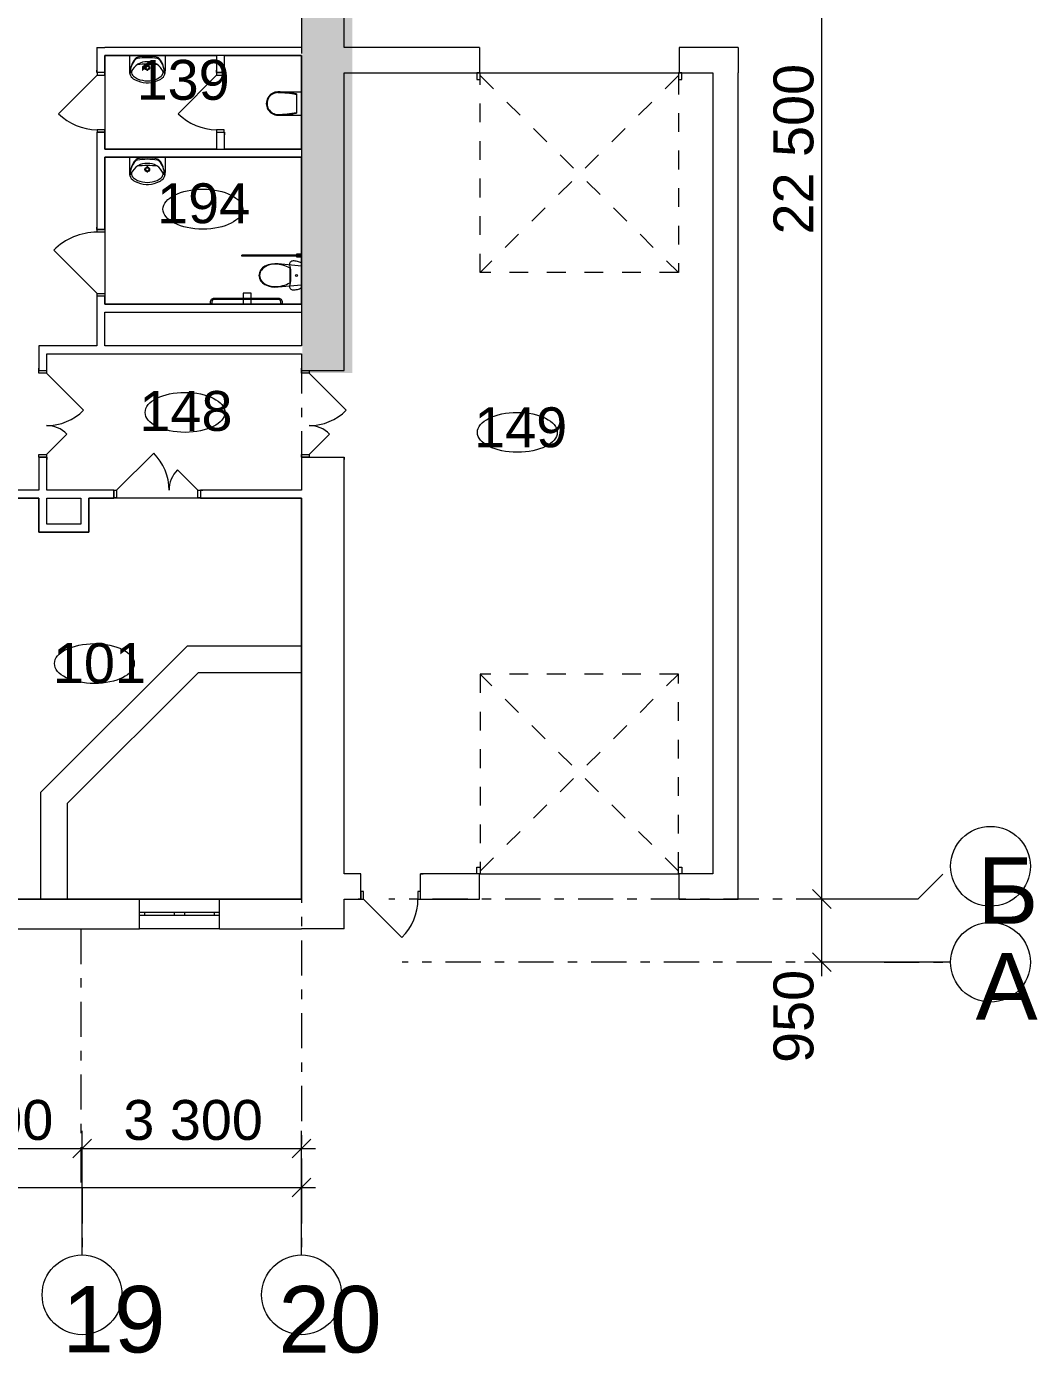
# Model space of a CAD drawing. Header units: millimetres. Extents: x 69565 to 169164, y 19942 to 91237.
# Drawn here: x 153652 to 168849, y 19942 to 39891 of the extents above; entities that cross this region are included whole.
import ezdxf

# ---------------------------------------------------------------- set-up
doc = ezdxf.new("R2010")
doc.units = ezdxf.units.MM
doc.header["$MEASUREMENT"] = 0
doc.linetypes.add('Штрих-Штриховая', pattern=[1093.611073, 529.166651, -211.666656, 141.111112, -211.666656])
doc.linetypes.add('Штриховая', pattern=[564.444447, 282.222223, -282.222223])
doc.layers.add('AI_WALLS', color=9, linetype='Continuous')
doc.layers.add('Новый_Новый_0', color=7, linetype='Continuous')
for name, color, linetype, lineweight in [('Новый_Новый_0_Ном._пера__255_Ном._пера__255', 255, 'Continuous', 18), ('Новый_Новый_0_Ном._пера__7', 7, 'Continuous', 18), ('Новый_Новый_0_Ном._пера__7_Ном._пера__7', 7, 'Continuous', 18)]:
    doc.layers.add(name, color=color, linetype=linetype, lineweight=lineweight)
doc.styles.add('СГЕНЕРИР_СТИЛЬ_1', font='Arial.ttf')
doc.dimstyles.new('СГЕНЕРИР_СТИЛЬ__1', dxfattribs={"dimtxt": 600, "dimasz": 267.501, "dimexe": 1.25, "dimexo": 0.625, "dimgap": 0, "dimtad": 1, "dimdec": 0, "dimtxsty": 'СГЕНЕРИР_СТИЛЬ_1', "dimblk": 'ARROWHEAD_6', "dimblk1": 'ARROWHEAD_6', "dimblk2": 'ARROWHEAD_6', "dimcen": 2.5, "dimclrd": 7, "dimclre": 7, "dimclrt": 7, "dimazin": 3, "dimtfac": 1, "dimtmove": 0, "dimatfit": 3})
doc.dimstyles.new('СГЕНЕРИР_СТИЛЬ__2', dxfattribs={"dimtxt": 600, "dimasz": 267.501, "dimexe": 1.25, "dimexo": 0.625, "dimgap": 0, "dimtad": 1, "dimdec": 0, "dimtxsty": 'СГЕНЕРИР_СТИЛЬ_1', "dimblk": 'ARROWHEAD_6', "dimblk1": 'ARROWHEAD_6', "dimblk2": 'ARROWHEAD_6', "dimcen": 2.5, "dimclrd": 7, "dimclre": 7, "dimclrt": 7, "dimazin": 3, "dimtfac": 1, "dimtmove": 0, "dimatfit": 3})

# ---------------------------------------------------------------- blocks, each defined once
blk = doc.blocks.new('*D19')
at = {"layer": 'Новый_Новый_0_Ном._пера__7', "color": 7, "linetype": 'Continuous', "lineweight": 18}
for p, q in [((151627, 23165), (151346, 22883)), ((151486, 21423), (151486, 23288)), ((154627, 23165), (154346, 22883)), ((154486, 21423), (154486, 23288)), ((151486, 23024), (154486, 23024))]:
    blk.add_line(p, q, dxfattribs=at)
at = {"layer": 'Новый_Новый_0_Ном._пера__7', "color": 7, "lineweight": 18, "insert": (151957, 23144), "char_height": 600, "attachment_point": 7, "style": 'СГЕНЕРИР_СТИЛЬ_1'}
blk.add_mtext('\\A1;{\\pql;\\fArial|b0|i0|c0|p0;\\W1.000000;3\xa0000}', dxfattribs=at)
blk = doc.blocks.new('ARROWHEAD_6')
at = {"color": 0, "linetype": 'Continuous', "lineweight": 0}
for p, q in [((0, 0), (-1, 0)), ((-0.5, -0.5), (0.5, 0.5))]:
    blk.add_line(p, q, dxfattribs=at)
blk = doc.blocks.new('*D20')
at = {"layer": 'Новый_Новый_0_Ном._пера__7', "color": 7, "linetype": 'Continuous', "lineweight": 18}
for p, q in [((154627, 23165), (154346, 22883)), ((154486, 21423), (154486, 23288)), ((157646, 22883), (157927, 23165)), ((157786, 21423), (157786, 23288)), ((154486, 23024), (157786, 23024)), ((157786, 23024), (157998, 23024))]:
    blk.add_line(p, q, dxfattribs=at)
at = {"layer": 'Новый_Новый_0_Ном._пера__7', "color": 7, "lineweight": 18, "insert": (155107, 23144), "char_height": 600, "attachment_point": 7, "style": 'СГЕНЕРИР_СТИЛЬ_1'}
blk.add_mtext('\\A1;{\\pql;\\fArial|b0|i0|c0|p0;\\W1.000000;3\xa0300}', dxfattribs=at)
blk = doc.blocks.new('*D21')
at = {"layer": 'Новый_Новый_0_Ном._пера__7', "color": 7, "linetype": 'Continuous', "lineweight": 18}
for p, q in [((76927, 22578), (76646, 22297)), ((76786, 21423), (76786, 22701)), ((157646, 22297), (157927, 22578)), ((157786, 21423), (157786, 22701)), ((76575, 22437), (76786, 22437)), ((76786, 22437), (157786, 22437)), ((157786, 22437), (157998, 22437))]:
    blk.add_line(p, q, dxfattribs=at)
at = {"layer": 'Новый_Новый_0_Ном._пера__7', "color": 7, "lineweight": 18, "insert": (116028, 22557), "char_height": 600, "attachment_point": 7, "style": 'СГЕНЕРИР_СТИЛЬ_1'}
blk.add_mtext('\\A1;{\\pql;\\fArial|b0|i0|c0|p0;\\W1.000000;81\xa0000}', dxfattribs=at)
blk = doc.blocks.new('*D27')
at = {"layer": 'Новый_Новый_0_Ном._пера__7', "color": 7, "linetype": 'Continuous', "lineweight": 18}
for p, q in [((167051, 26774), (165345, 26774)), ((165468, 26915), (165750, 26633)), ((165609, 25824), (165609, 26774)), ((165468, 25965), (165750, 25683)), ((167543, 25824), (165345, 25824)), ((165609, 25613), (165609, 25824))]:
    blk.add_line(p, q, dxfattribs=at)
at = {"layer": 'Новый_Новый_0_Ном._пера__7', "color": 7, "lineweight": 18, "insert": (165489, 24310), "char_height": 600, "attachment_point": 7, "rotation": 90, "style": 'СГЕНЕРИР_СТИЛЬ_1'}
blk.add_mtext('\\A1;{\\pql;\\fArial|b0|i0|c0|p0;\\W1.000000;950}', dxfattribs=at)
blk = doc.blocks.new('*D28')
at = {"layer": 'Новый_Новый_0_Ном._пера__7', "color": 7, "linetype": 'Continuous', "lineweight": 18}
for p, q in [((165468, 49415), (165750, 49133)), ((166846, 49274), (165345, 49274)), ((165609, 26774), (165609, 49274)), ((167051, 26774), (165345, 26774)), ((165468, 26915), (165750, 26633))]:
    blk.add_line(p, q, dxfattribs=at)
at = {"layer": 'Новый_Новый_0_Ном._пера__7', "color": 7, "lineweight": 18, "insert": (165489, 36765), "char_height": 600, "attachment_point": 7, "rotation": 90, "style": 'СГЕНЕРИР_СТИЛЬ_1'}
blk.add_mtext('\\A1;{\\pql;\\fArial|b0|i0|c0|p0;\\W1.000000;22\xa0500}', dxfattribs=at)

msp = doc.modelspace()

# ---------------------------------------------------------------- hatches: boundary and pattern name
at = {"layer": 'AI_WALLS'}
h = msp.add_hatch(color=9, dxfattribs=at)
h.dxf.hatch_style = 1
h.paths.add_polyline_path([(157796.9, 41821.5), (158547.6, 41821.5), (158547.6, 34684.1), (157796.9, 34684.1)])

# ---------------------------------------------------------------- linework, layer by layer
at = {"layer": 'Новый_Новый_0_Ном._пера__255_Ном._пера__255', "color": 255, "linetype": 'Continuous', "lineweight": 18, "flags": 128}
for points in [[(154826.3, 38047), (157786.3, 38047), (157786.3, 39453.8), (154826.3, 39453.8)], [(154826.3, 37927), (154826.3, 35719.1), (157786.3, 35719.1), (157786.3, 37927)], [(151676.3, 26773.8), (153868.6, 26773.8), (157786.3, 26773.8), (157786.3, 30580.5), (157786.3, 32799.1), (154586.3, 32799.1), (154586.3, 32289.1), (153836.3, 32289.1), (153836.3, 32799.1), (151676.3, 32799.1)]]:
    msp.add_lwpolyline(points, close=True, dxfattribs=at)
at = {"layer": 'Новый_Новый_0_Ном._пера__7_Ном._пера__7', "color": 7, "linetype": 'Штрих-Штриховая', "lineweight": 18}
for p, q in [((157786.3, 52398.9), (157786.3, 22423.2)), ((157786.3, 52398.9), (157786.3, 22423.2)), ((157786.3, 52398.9), (157786.3, 22423.2)), ((157786.3, 52398.9), (157786.3, 22423.2)), ((157786.3, 52398.9), (157786.3, 22423.2)), ((157786.3, 52398.9), (157786.3, 22423.2)), ((167050.7, 26773.8), (167543.4, 27266.5)), ((167050.7, 26773.8), (167543.4, 27266.5)), ((167050.7, 26773.8), (167543.4, 27266.5)), ((167050.7, 26773.8), (167543.4, 27266.5)), ((167050.7, 26773.8), (167543.4, 27266.5)), ((167050.7, 26773.8), (167543.4, 27266.5)), ((166846.1, 26773.8), (159100.1, 26773.8)), ((154467.5, 26323.8), (154467.5, 22422.9)), ((167043.4, 25823.8), (159297.4, 25823.8)), ((166543.4, 25823.8), (167543.4, 25823.8)), ((166543.4, 25823.8), (167543.4, 25823.8)), ((166543.4, 25823.8), (167543.4, 25823.8)), ((166543.4, 25823.8), (167543.4, 25823.8)), ((166543.4, 25823.8), (167543.4, 25823.8)), ((166543.4, 25823.8), (167543.4, 25823.8)), ((154486.3, 22423.2), (154486.3, 21423.2)), ((157786.3, 22423.2), (157786.3, 21423.2)), ((157786.3, 22423.2), (157786.3, 21423.2)), ((157786.3, 22423.2), (157786.3, 21423.2)), ((157786.3, 22423.2), (157786.3, 21423.2)), ((157786.3, 22423.2), (157786.3, 21423.2)), ((157786.3, 22423.2), (157786.3, 21423.2))]:
    msp.add_line(p, q, dxfattribs=at)
at = {"layer": 'Новый_Новый_0_Ном._пера__7_Ном._пера__7', "color": 7, "linetype": 'Continuous', "lineweight": 18}
for p, q in [((160461.5, 39573.8), (160461.5, 39193.8)), ((160461.5, 39573.8), (160461.5, 39193.8)), ((163461.5, 39573.8), (163461.5, 39193.8)), ((163461.5, 39573.8), (163461.5, 39193.8)), ((155197.4, 39453.8), (155737.4, 39453.8)), ((155197.4, 39453.8), (155197.4, 39225.4)), ((155552.4, 39453.8), (155382.3, 39453.8)), ((155467.2, 39316), (155467.2, 39287.2)), ((155737.4, 39453.8), (155737.4, 39225.4)), ((154711.3, 39160.4), (154131.5, 38580.6)), ((154706.3, 39200.4), (154706.3, 39237.4)), ((154706.3, 39200.4), (154706.3, 39237.4)), ((154706.3, 39200.4), (154706.3, 39237.4)), ((154711.3, 39200.4), (154706.3, 39200.4)), ((154711.3, 39200.4), (154706.3, 39200.4)), ((154711.3, 39200.4), (154706.3, 39200.4)), ((154826.3, 39200.4), (154711.3, 39200.4)), ((154711.3, 39200.4), (154711.3, 39160.4)), ((154826.3, 39200.4), (154711.3, 39200.4)), ((154826.3, 39200.4), (154711.3, 39200.4)), ((154826.3, 39200.4), (154711.3, 39200.4)), ((154711.3, 39160.4), (154826.3, 39160.4)), ((154826.3, 39200.4), (154826.3, 39237.4)), ((154826.3, 39200.4), (154826.3, 39237.4)), ((154826.3, 39200.4), (154826.3, 39237.4)), ((154826.3, 39160.4), (154826.3, 39200.4)), ((155450.6, 39270.5), (155421.8, 39270.5)), ((155467.2, 39253.8), (155467.2, 39225)), ((155512.7, 39270.5), (155483.9, 39270.5)), ((156509.3, 39160.4), (155929.5, 38580.6)), ((156509.3, 39200.4), (156509.3, 39237.4)), ((156509.3, 39200.4), (156509.3, 39237.4)), ((156509.3, 39200.4), (156509.3, 39237.4)), ((156509.3, 39200.4), (156624.3, 39200.4)), ((156509.3, 39200.4), (156509.3, 39160.4)), ((156624.3, 39200.4), (156509.3, 39200.4)), ((156509.3, 39200.4), (156624.3, 39200.4)), ((156509.3, 39200.4), (156624.3, 39200.4)), ((156509.3, 39160.4), (156624.3, 39160.4)), ((156624.3, 39200.4), (156629.3, 39200.4)), ((156624.3, 39160.4), (156624.3, 39200.4)), ((156624.3, 39200.4), (156629.3, 39200.4)), ((156624.3, 39200.4), (156629.3, 39200.4)), ((156629.3, 39200.4), (156629.3, 39237.4)), ((156629.3, 39200.4), (156629.3, 39237.4)), ((156629.3, 39200.4), (156629.3, 39237.4)), ((160471.5, 39193.8), (160421.5, 39193.8)), ((160421.5, 39193.8), (160421.5, 39093.8)), ((160471.5, 39093.8), (160471.5, 39193.8)), ((160471.5, 39193.8), (163451.5, 39193.8)), ((163501.5, 39193.8), (163451.5, 39193.8)), ((163451.5, 39193.8), (163451.5, 39093.8)), ((163501.5, 39093.8), (163501.5, 39193.8)), ((157430.2, 38908.1), (157786.3, 38908.1)), ((157786.3, 38558.1), (157786.3, 38908.1)), ((160421.5, 39093.8), (160471.5, 39093.8)), ((163451.5, 39093.8), (163501.5, 39093.8)), ((157708.6, 38877.9), (157708.6, 38588.3)), ((157430.2, 38558.1), (157786.3, 38558.1)), ((154826.3, 38340.4), (154711.3, 38340.4)), ((154711.3, 38340.4), (154711.3, 38300.4)), ((154826.3, 38300.4), (154826.3, 38340.4)), ((156624.3, 38340.4), (156509.3, 38340.4)), ((156509.3, 38340.4), (156509.3, 38300.4)), ((156624.3, 38300.4), (156624.3, 38340.4)), ((154706.3, 38300.4), (154706.3, 38263.4)), ((154711.3, 38300.4), (154706.3, 38300.4)), ((154711.3, 38300.4), (154706.3, 38300.4)), ((154711.3, 38300.4), (154706.3, 38300.4)), ((154706.3, 38300.4), (154706.3, 38263.4)), ((154706.3, 38300.4), (154706.3, 38263.4)), ((154826.3, 38300.4), (154711.3, 38300.4)), ((154711.3, 38300.4), (154826.3, 38300.4)), ((154826.3, 38300.4), (154711.3, 38300.4)), ((154826.3, 38300.4), (154711.3, 38300.4)), ((154826.3, 38300.4), (154826.3, 38263.4)), ((154826.3, 38300.4), (154826.3, 38263.4)), ((154826.3, 38300.4), (154826.3, 38263.4)), ((156509.3, 38300.4), (156509.3, 38263.4)), ((156509.3, 38300.4), (156624.3, 38300.4)), ((156509.3, 38300.4), (156624.3, 38300.4)), ((156509.3, 38300.4), (156624.3, 38300.4)), ((156509.3, 38300.4), (156624.3, 38300.4)), ((156509.3, 38300.4), (156509.3, 38263.4)), ((156509.3, 38300.4), (156509.3, 38263.4)), ((156624.3, 38300.4), (156629.3, 38300.4)), ((156624.3, 38300.4), (156629.3, 38300.4)), ((156624.3, 38300.4), (156629.3, 38300.4)), ((156629.3, 38300.4), (156629.3, 38263.4)), ((156629.3, 38300.4), (156629.3, 38263.4)), ((156629.3, 38300.4), (156629.3, 38263.4)), ((155197.4, 37927), (155737.4, 37927)), ((155197.4, 37927), (155197.4, 37698.5)), ((155552.4, 37927), (155382.3, 37927)), ((155737.4, 37927), (155737.4, 37698.5)), ((155450.6, 37743.7), (155421.8, 37743.7)), ((155467.2, 37789.2), (155467.2, 37760.4)), ((155467.2, 37727), (155467.2, 37698.2)), ((155512.7, 37743.7), (155483.9, 37743.7)), ((154706.3, 36839.1), (154706.3, 36876.1)), ((154706.3, 36839.1), (154706.3, 36876.1)), ((154706.3, 36839.1), (154706.3, 36876.1)), ((154711.3, 36839.1), (154706.3, 36839.1)), ((154711.3, 36839.1), (154706.3, 36839.1)), ((154711.3, 36839.1), (154706.3, 36839.1)), ((154826.3, 36839.1), (154711.3, 36839.1)), ((154711.3, 36799.1), (154711.3, 36839.1)), ((154711.3, 36839.1), (154826.3, 36839.1)), ((154826.3, 36839.1), (154711.3, 36839.1)), ((154826.3, 36839.1), (154711.3, 36839.1)), ((154826.3, 36799.1), (154711.3, 36799.1)), ((154826.3, 36839.1), (154826.3, 36876.1)), ((154826.3, 36839.1), (154826.3, 36876.1)), ((154826.3, 36839.1), (154826.3, 36876.1)), ((154826.3, 36839.1), (154826.3, 36799.1)), ((154711.3, 35879.1), (154060.8, 36529.7)), ((157613.3, 36149.1), (157613.3, 36258.1)), ((157613.3, 36040.2), (157613.3, 36149.1)), ((154706.3, 35839.1), (154706.3, 35802.1)), ((154711.3, 35839.1), (154706.3, 35839.1)), ((154711.3, 35839.1), (154706.3, 35839.1)), ((154711.3, 35839.1), (154706.3, 35839.1)), ((154706.3, 35839.1), (154706.3, 35802.1)), ((154706.3, 35839.1), (154706.3, 35802.1)), ((154711.3, 35839.1), (154711.3, 35879.1)), ((154711.3, 35879.1), (154826.3, 35879.1)), ((154826.3, 35839.1), (154711.3, 35839.1)), ((154826.3, 35839.1), (154711.3, 35839.1)), ((154826.3, 35839.1), (154711.3, 35839.1)), ((154826.3, 35839.1), (154711.3, 35839.1)), ((154826.3, 35879.1), (154826.3, 35839.1)), ((154826.3, 35839.1), (154826.3, 35802.1)), ((154826.3, 35839.1), (154826.3, 35802.1)), ((154826.3, 35839.1), (154826.3, 35802.1)), ((156436.3, 35724.1), (156416.3, 35724.1)), ((157496.3, 35724.1), (157476.3, 35724.1)), ((153836.3, 34719.1), (153836.3, 34756.1)), ((153836.3, 34719.1), (153836.3, 34756.1)), ((153836.3, 34719.1), (153836.3, 34756.1)), ((153836.3, 34719.1), (153951.3, 34719.1)), ((153836.3, 34679.1), (153836.3, 34719.1)), ((153836.3, 34719.1), (153951.3, 34719.1)), ((153836.3, 34719.1), (153951.3, 34719.1)), ((153836.3, 34719.1), (153951.3, 34719.1)), ((153951.3, 34719.1), (153956.3, 34719.1)), ((153951.3, 34719.1), (153951.3, 34679.1)), ((153951.3, 34719.1), (153956.3, 34719.1)), ((153951.3, 34719.1), (153956.3, 34719.1)), ((153956.3, 34719.1), (153956.3, 34756.1)), ((153956.3, 34719.1), (153956.3, 34756.1)), ((153956.3, 34719.1), (153956.3, 34756.1)), ((157786.3, 34719.1), (157786.3, 34756.1)), ((157786.3, 34719.1), (157786.3, 34756.1)), ((157786.3, 34719.1), (157786.3, 34756.1)), ((157786.3, 34719.1), (157901.3, 34719.1)), ((157786.3, 34679.1), (157786.3, 34719.1)), ((157786.3, 34719.1), (157901.3, 34719.1)), ((157786.3, 34719.1), (157901.3, 34719.1)), ((157786.3, 34719.1), (157901.3, 34719.1)), ((157901.3, 34719.1), (158426.3, 34719.1)), ((157901.3, 34719.1), (157901.3, 34679.1)), ((157901.3, 34719.1), (158426.3, 34719.1)), ((157901.3, 34719.1), (158426.3, 34719.1)), ((158426.3, 34719.1), (158426.3, 34756.1)), ((158426.3, 34719.1), (158426.3, 34756.1)), ((158426.3, 34719.1), (158426.3, 34756.1)), ((153951.3, 34679.1), (153836.3, 34679.1)), ((153951.3, 34679.1), (154508.5, 34121.9)), ((157901.3, 34679.1), (157786.3, 34679.1)), ((157901.3, 34679.1), (158458.5, 34121.9)), ((153951.3, 33459.1), (154256.8, 33764.6)), ((157901.3, 33459.1), (158206.8, 33764.6)), ((153836.3, 33419.1), (153836.3, 33459.1)), ((153836.3, 33459.1), (153951.3, 33459.1)), ((153836.3, 33419.1), (153836.3, 33382.1)), ((153836.3, 33419.1), (153951.3, 33419.1)), ((153951.3, 33419.1), (153836.3, 33419.1)), ((153836.3, 33419.1), (153951.3, 33419.1)), ((153836.3, 33419.1), (153951.3, 33419.1)), ((153836.3, 33419.1), (153836.3, 33382.1)), ((153836.3, 33419.1), (153836.3, 33382.1)), ((153951.3, 33459.1), (153951.3, 33419.1)), ((153951.3, 33419.1), (153956.3, 33419.1)), ((153951.3, 33419.1), (153956.3, 33419.1)), ((153951.3, 33419.1), (153956.3, 33419.1)), ((153956.3, 33419.1), (153956.3, 33382.1)), ((153956.3, 33419.1), (153956.3, 33382.1)), ((153956.3, 33419.1), (153956.3, 33382.1)), ((155006.3, 32919.1), (155563.5, 33476.3)), ((157786.3, 33419.1), (157786.3, 33459.1)), ((157786.3, 33459.1), (157901.3, 33459.1)), ((157786.3, 33419.1), (157786.3, 33382.1)), ((157786.3, 33419.1), (157901.3, 33419.1)), ((157901.3, 33419.1), (157786.3, 33419.1)), ((157786.3, 33419.1), (157901.3, 33419.1)), ((157786.3, 33419.1), (157901.3, 33419.1)), ((157786.3, 33419.1), (157786.3, 33382.1)), ((157786.3, 33419.1), (157786.3, 33382.1)), ((157901.3, 33459.1), (157901.3, 33419.1)), ((157901.3, 33419.1), (158426.3, 33419.1)), ((157901.3, 33419.1), (158426.3, 33419.1)), ((157901.3, 33419.1), (158426.3, 33419.1)), ((158426.3, 33419.1), (158426.3, 33382.1)), ((158426.3, 33419.1), (158426.3, 33382.1)), ((158426.3, 33419.1), (158426.3, 33382.1)), ((156226.3, 32919.1), (155920.9, 33224.6)), ((154966.3, 32919.1), (154929.3, 32919.1)), ((154966.3, 32919.1), (154929.3, 32919.1)), ((154966.3, 32919.1), (154929.3, 32919.1)), ((154966.3, 32919.1), (154966.3, 32804.1)), ((154966.3, 32919.1), (155006.3, 32919.1)), ((154966.3, 32804.1), (154966.3, 32919.1)), ((154966.3, 32919.1), (154966.3, 32804.1)), ((154966.3, 32919.1), (154966.3, 32804.1)), ((155006.3, 32919.1), (155006.3, 32804.1)), ((156226.3, 32804.1), (156226.3, 32919.1)), ((156226.3, 32919.1), (156266.3, 32919.1)), ((156266.3, 32919.1), (156303.3, 32919.1)), ((156266.3, 32919.1), (156266.3, 32804.1)), ((156266.3, 32919.1), (156266.3, 32804.1)), ((156266.3, 32919.1), (156266.3, 32804.1)), ((156266.3, 32919.1), (156266.3, 32804.1)), ((156266.3, 32919.1), (156303.3, 32919.1)), ((156266.3, 32919.1), (156303.3, 32919.1)), ((154966.3, 32799.1), (154929.3, 32799.1)), ((154966.3, 32799.1), (154929.3, 32799.1)), ((154966.3, 32799.1), (154929.3, 32799.1)), ((154966.3, 32804.1), (154966.3, 32799.1)), ((155006.3, 32804.1), (154966.3, 32804.1)), ((154966.3, 32804.1), (154966.3, 32799.1)), ((154966.3, 32804.1), (154966.3, 32799.1)), ((156266.3, 32804.1), (156226.3, 32804.1)), ((156266.3, 32804.1), (156266.3, 32799.1)), ((156266.3, 32804.1), (156266.3, 32799.1)), ((156266.3, 32804.1), (156266.3, 32799.1)), ((156266.3, 32799.1), (156303.3, 32799.1)), ((156266.3, 32799.1), (156303.3, 32799.1)), ((156266.3, 32799.1), (156303.3, 32799.1)), ((153868.6, 28379.5), (156069.6, 30580.5)), ((156069.6, 30580.5), (157786.3, 30580.5)), ((154268.6, 28213.8), (156235.3, 30180.5)), ((156235.3, 30180.5), (157786.3, 30180.5)), ((153868.6, 26773.8), (153868.6, 28379.5)), ((154268.6, 26773.8), (154268.6, 28213.8)), ((158676.3, 27153.8), (158639.3, 27153.8)), ((158676.3, 27153.8), (158639.3, 27153.8)), ((158676.3, 27153.8), (158639.3, 27153.8)), ((158676.3, 26888.8), (158676.3, 27153.8)), ((158676.3, 26888.8), (158676.3, 27153.8)), ((158676.3, 26888.8), (158676.3, 27153.8)), ((159576.3, 27153.8), (159613.3, 27153.8)), ((159576.3, 26888.8), (159576.3, 27153.8)), ((159576.3, 26888.8), (159576.3, 27153.8)), ((159576.3, 26888.8), (159576.3, 27153.8)), ((159576.3, 27153.8), (159613.3, 27153.8)), ((159576.3, 27153.8), (159613.3, 27153.8)), ((160421.5, 27153.8), (160421.5, 27253.8)), ((160421.5, 27253.8), (160471.5, 27253.8)), ((160471.5, 27153.8), (160421.5, 27153.8)), ((160461.5, 26773.8), (160461.5, 27153.8)), ((160461.5, 26773.8), (160461.5, 27153.8)), ((160471.5, 27253.8), (160471.5, 27153.8)), ((160471.5, 27153.8), (163451.5, 27153.8)), ((163451.5, 27253.8), (163501.5, 27253.8)), ((163451.5, 27153.8), (163451.5, 27253.8)), ((163501.5, 27153.8), (163451.5, 27153.8)), ((163461.5, 26773.8), (163461.5, 27153.8)), ((163461.5, 26773.8), (163461.5, 27153.8)), ((163501.5, 27253.8), (163501.5, 27153.8)), ((155351.3, 26573.8), (155351.3, 26773.8)), ((156551.3, 26773.8), (155351.3, 26773.8)), ((155351.3, 26573.8), (155351.3, 26773.8)), ((156551.3, 26573.8), (156551.3, 26773.8)), ((156551.3, 26573.8), (156551.3, 26773.8)), ((158676.3, 26773.8), (158639.3, 26773.8)), ((158676.3, 26773.8), (158639.3, 26773.8)), ((158676.3, 26773.8), (158639.3, 26773.8)), ((158676.3, 26773.8), (158676.3, 26888.8)), ((158716.3, 26888.8), (158676.3, 26888.8)), ((158676.3, 26888.8), (158676.3, 26773.8)), ((158676.3, 26773.8), (158676.3, 26888.8)), ((158676.3, 26773.8), (158676.3, 26888.8)), ((158676.3, 26773.8), (158716.3, 26773.8)), ((158716.3, 26773.8), (158716.3, 26888.8)), ((158716.3, 26773.8), (159296.1, 26194)), ((159576.3, 26888.8), (159536.3, 26888.8)), ((159536.3, 26888.8), (159536.3, 26773.8)), ((159536.3, 26773.8), (159576.3, 26773.8)), ((159576.3, 26773.8), (159576.3, 26888.8)), ((159576.3, 26773.8), (159576.3, 26888.8)), ((159576.3, 26773.8), (159576.3, 26888.8)), ((159576.3, 26773.8), (159576.3, 26888.8)), ((159576.3, 26773.8), (159613.3, 26773.8)), ((159576.3, 26773.8), (159613.3, 26773.8)), ((159576.3, 26773.8), (159613.3, 26773.8)), ((155351.3, 26523.8), (155351.3, 26573.8)), ((155351.3, 26573.8), (155426.3, 26573.8)), ((155351.3, 26523.8), (155351.3, 26573.8)), ((155351.3, 26523.8), (155351.3, 26573.8)), ((155426.3, 26573.8), (155426.3, 26523.8)), ((155426.3, 26573.8), (155876.3, 26573.8)), ((155876.3, 26523.8), (155876.3, 26573.8)), ((155876.3, 26573.8), (155951.3, 26573.8)), ((155951.3, 26573.8), (156026.3, 26573.8)), ((156026.3, 26573.8), (156026.3, 26523.8)), ((156026.3, 26573.8), (156476.3, 26573.8)), ((156476.3, 26523.8), (156476.3, 26573.8)), ((156476.3, 26573.8), (156551.3, 26573.8)), ((156551.3, 26523.8), (156551.3, 26573.8)), ((156551.3, 26523.8), (156551.3, 26573.8)), ((156551.3, 26523.8), (156551.3, 26573.8)), ((155351.3, 26323.8), (155351.3, 26523.8)), ((155426.3, 26523.8), (155351.3, 26523.8)), ((155351.3, 26323.8), (155351.3, 26523.8)), ((155876.3, 26523.8), (155426.3, 26523.8)), ((155951.3, 26523.8), (155876.3, 26523.8)), ((156026.3, 26523.8), (155951.3, 26523.8)), ((156476.3, 26523.8), (156026.3, 26523.8)), ((156551.3, 26523.8), (156476.3, 26523.8)), ((156551.3, 26323.8), (156551.3, 26523.8)), ((156551.3, 26323.8), (156551.3, 26523.8)), ((156551.3, 26323.8), (155351.3, 26323.8))]:
    msp.add_line(p, q, dxfattribs=at)
at = {"layer": 'Новый_Новый_0_Ном._пера__7_Ном._пера__7', "color": 7, "linetype": 'Штриховая', "lineweight": 18}
for p, q in [((160471.5, 36193.8), (160471.5, 39153.8)), ((160471.5, 39153.8), (163451.5, 36193.8)), ((163451.5, 39153.8), (160471.5, 36193.8)), ((163451.5, 39153.8), (163451.5, 36193.8)), ((163451.5, 36193.8), (160471.5, 36193.8)), ((163451.5, 30153.8), (160471.5, 30153.8)), ((160471.5, 30153.8), (160471.5, 27193.8)), ((160471.5, 27193.8), (163451.5, 30153.8)), ((163451.5, 27193.8), (160471.5, 30153.8)), ((163451.5, 27193.8), (163451.5, 30153.8))]:
    msp.add_line(p, q, dxfattribs=at)
at = {"layer": 'Новый_Новый_0_Ном._пера__7_Ном._пера__7', "color": 7, "linetype": 'Continuous', "lineweight": 18}
for points in [[(157786.3, 41236.4), (157786.3, 39573.8)], [(158426.3, 39573.8), (158426.3, 41236.4)], [(154706.3, 39573.8), (154826.3, 39573.8)], [(154706.3, 39573.8), (154706.3, 39200.4)], [(157786.3, 39573.8), (154826.3, 39573.8)], [(160461.5, 39573.8), (158426.3, 39573.8)], [(164351.5, 39573.8), (163461.5, 39573.8)], [(164351.5, 39573.8), (164351.5, 39193.8)], [(154826.3, 39200.4), (154826.3, 39453.8)], [(154826.3, 39453.8), (156509.3, 39453.8)], [(156509.3, 39453.8), (156509.3, 39200.4)], [(156629.3, 39453.8), (157786.3, 39453.8)], [(156629.3, 39200.4), (156629.3, 39453.8)], [(157786.3, 39453.8), (157786.3, 38047)], [(158426.3, 34719.1), (158426.3, 39193.8)], [(158426.3, 39193.8), (160461.5, 39193.8)], [(163461.5, 39193.8), (163971.5, 39193.8)], [(163971.5, 39193.8), (163971.5, 27153.8)], [(164351.5, 27153.8), (164351.5, 39193.8)], [(154706.3, 38300.4), (154706.3, 36839.1)], [(154826.3, 38047), (154826.3, 38300.4)], [(156509.3, 38300.4), (156509.3, 38047)], [(156629.3, 38047), (156629.3, 38300.4)], [(156509.3, 38047), (154826.3, 38047)], [(154826.3, 36839.1), (154826.3, 37927)], [(154826.3, 37927), (157786.3, 37927)], [(157786.3, 38047), (156629.3, 38047)], [(157786.3, 37927), (157786.3, 35719.1)], [(154706.3, 35839.1), (154706.3, 35089.1)], [(154826.3, 35719.1), (154826.3, 35839.1)], [(157786.3, 35719.1), (154826.3, 35719.1)], [(154826.3, 35089.1), (154826.3, 35599.1)], [(154826.3, 35599.1), (157786.3, 35599.1)], [(157786.3, 35599.1), (157786.3, 35089.1)], [(153836.3, 35089.1), (153836.3, 34969.1)], [(154706.3, 35089.1), (153836.3, 35089.1)], [(153836.3, 34969.1), (153836.3, 34719.1)], [(153956.3, 34969.1), (157786.3, 34969.1)], [(153956.3, 34719.1), (153956.3, 34969.1)], [(157786.3, 35089.1), (154826.3, 35089.1)], [(157786.3, 34969.1), (157786.3, 34719.1)], [(153836.3, 33419.1), (153836.3, 32919.1)], [(153956.3, 32919.1), (153956.3, 33419.1)], [(157786.3, 33419.1), (157786.3, 32919.1)], [(158426.3, 27153.8), (158426.3, 33419.1)], [(153836.3, 32919.1), (153356.3, 32919.1)], [(154966.3, 32919.1), (153956.3, 32919.1)], [(157786.3, 32919.1), (156266.3, 32919.1)], [(153356.3, 32799.1), (153836.3, 32799.1)], [(153836.3, 32799.1), (153836.3, 32289.1)], [(153956.3, 32799.1), (154466.3, 32799.1)], [(153956.3, 32409.1), (153956.3, 32799.1)], [(154466.3, 32799.1), (154466.3, 32409.1)], [(154586.3, 32799.1), (154966.3, 32799.1)], [(154586.3, 32409.1), (154586.3, 32799.1)], [(156266.3, 32799.1), (157786.3, 32799.1)], [(157786.3, 32799.1), (157786.3, 26773.8)], [(154466.3, 32409.1), (153956.3, 32409.1)], [(154586.3, 32289.1), (154586.3, 32409.1)], [(153836.3, 32289.1), (153956.3, 32289.1)], [(153956.3, 32289.1), (154586.3, 32289.1)], [(158676.3, 27153.8), (158426.3, 27153.8)], [(160461.5, 27153.8), (159576.3, 27153.8)], [(163971.5, 27153.8), (163461.5, 27153.8)], [(164351.5, 26773.8), (164351.5, 27153.8)], [(155351.3, 26773.8), (153341.3, 26773.8)], [(157786.3, 26773.8), (156551.3, 26773.8)], [(158426.3, 26323.8), (158426.3, 26773.8)], [(158426.3, 26773.8), (158676.3, 26773.8)], [(159576.3, 26773.8), (160461.5, 26773.8)], [(163461.5, 26773.8), (164351.5, 26773.8)], [(153341.3, 26323.8), (155351.3, 26323.8)], [(156551.3, 26323.8), (157786.3, 26323.8)], [(158426.3, 26323.8), (157786.3, 26323.8)]]:
    msp.add_lwpolyline(points, dxfattribs=at)
for points in [[(157781.3, 36456.6), (157781.3, 36436.6), (156896.3, 36436.6, -1), (156896.3, 36456.6)], [(157506.3, 35719.1), (157466.3, 35719.1), (157466.3, 35724.1), (157476.3, 35724.1), (157476.3, 35749.1, 0.4142136), (157436.3, 35789.1), (156476.3, 35789.1, 0.4142136), (156436.3, 35749.1), (156436.3, 35724.1), (156446.3, 35724.1), (156446.3, 35719.1), (156406.3, 35719.1), (156406.3, 35724.1), (156416.3, 35724.1), (156416.3, 35749.1, -0.4142136), (156476.3, 35809.1), (157436.3, 35809.1, -0.4142136), (157496.3, 35749.1), (157496.3, 35724.1), (157506.3, 35724.1)]]:
    msp.add_lwpolyline(points, format="xyb", close=True, dxfattribs=at)
for points in [[(157332.9, 36318.6), (157283.2, 36306.2), (157236.2, 36287.1), (157199, 36261.5), (157170.5, 36228.5), (157152.5, 36190.2), (157146.3, 36149.1), (157152.5, 36108.1), (157170.5, 36069.8), (157199, 36036.7), (157236.2, 36011.2), (157283.2, 35992.1), (157332.9, 35979.7), (157384.2, 35974.2), (157435.9, 35975.8), (157786.3, 36008.2), (157786.3, 36290.1), (157435.9, 36322.5), (157384.2, 36324.1)], [(157786.3, 36335.9), (157771.2, 36343), (157755.8, 36349.2), (157740, 36354.5), (157723.9, 36358.9), (157707.6, 36362.3), (157691.1, 36364.7), (157674.5, 36366.2), (157657.8, 36366.6), (157646.3, 36365.4), (157635.3, 36361.6), (157625.5, 36355.5), (157617.2, 36347.4), (157610.9, 36337.6), (157606.9, 36326.7), (157605.3, 36315.2), (157606.4, 36303.6), (157613.2, 36265.4), (157618, 36226.8), (157620.9, 36188), (157621.9, 36149.1), (157620.9, 36110.3), (157618, 36071.5), (157613.2, 36032.9), (157606.4, 35994.6), (157605.3, 35983.1), (157606.9, 35971.6), (157610.9, 35960.7), (157617.2, 35950.9), (157625.5, 35942.8), (157635.3, 35936.7), (157646.3, 35932.9), (157657.8, 35931.6), (157674.5, 35932.1), (157691.1, 35933.6), (157707.6, 35936), (157723.9, 35939.4), (157740, 35943.8), (157755.8, 35949.1), (157771.2, 35955.3), (157786.3, 35962.4)], [(157781.3, 36466.6), (157711.3, 36466.6), (157711.3, 36426.6), (157781.3, 36426.6)], [(157781.3, 36486.6), (157781.3, 36406.6), (157786.3, 36406.6), (157786.3, 36486.6)], [(156906.3, 35882.1), (156906.3, 35719.1), (157026.3, 35719.1), (157026.3, 35882.1)]]:
    msp.add_lwpolyline(points, close=True, dxfattribs=at)
for centre, radius in [((155467.2, 39270.5), 35), ((155467.2, 39270.5), 25), ((155467.2, 37743.7), 35), ((155467.2, 37743.7), 25), ((168143.4, 27266.5), 600), ((168143.4, 27266.5), 600), ((168143.4, 27266.5), 600), ((168143.4, 27266.5), 600), ((168143.4, 27266.5), 600), ((168143.4, 27266.5), 600), ((168143.4, 25823.8), 600), ((168143.4, 25823.8), 600), ((168143.4, 25823.8), 600), ((168143.4, 25823.8), 600), ((168143.4, 25823.8), 600), ((168143.4, 25823.8), 600), ((154486.3, 20823.2), 600), ((157786.3, 20823.2), 600), ((157786.3, 20823.2), 600), ((157786.3, 20823.2), 600), ((157786.3, 20823.2), 600), ((157786.3, 20823.2), 600), ((157786.3, 20823.2), 600)]:
    msp.add_circle(centre, radius, dxfattribs=at)
for centre, radius, start, end in [((155550.8, 39195.7), 339.6, 140.66478, 180.90725), ((155516.3, 39194), 305.1, 138.52449, 180.67671), ((155454.5, 39122.8), 240.7, 122.84422, 158.44807), ((155321.5, 39366.2), 45, 97.83045, 138.52449), ((155323, 39382.5), 45, 102.69402, 140.66478), ((155461.6, 38767), 675.9, 89.48972, 102.69402), ((155472.5, 38267.7), 1153.8, 90.24498, 97.83045), ((155467.3, 38343.1), 984.9, 81.17957, 98.82655), ((155448, 39118.9), 240.6, 85.39402, 121.05606), ((155472.5, 38767), 675.9, 77.2285, 90.43281), ((155460.9, 38267.7), 1153.8, 82.09208, 89.67755), ((155486.7, 39118.9), 240.6, 58.94394, 94.60598), ((155480.2, 39122.8), 240.7, 21.55193, 57.15578), ((155613.4, 39366), 45, 41.39804, 82.09208), ((155611.9, 39382.3), 45, 39.25775, 77.2285), ((155383.8, 39195.8), 339.6, 359.01528, 39.25775), ((155418.3, 39194), 305.1, 359.24582, 41.39803), ((155334.6, 39219.5), 137.4, 177.54482, 231.25458), ((155311.3, 39205.7), 80.9, 176.06939, 229.19839), ((155381.6, 39278.4), 212.8, 231.31519, 242.84286), ((155443.9, 39371.2), 293, 230.71494, 260.00224), ((155490.8, 39371.2), 293, 279.99776, 309.28506), ((155553.1, 39278.4), 212.8, 297.15714, 308.68481), ((155623.4, 39205.7), 80.9, 310.80161, 3.93061), ((155600.1, 39219.5), 137.4, 308.74542, 2.45518), ((155481, 39487.5), 444.2, 243.7403, 265.79476), ((155467.4, 39390.5), 316.7, 256.43339, 283.56661), ((155467.4, 39313.8), 270, 265.98758, 274.01242), ((155453.7, 39487.5), 444.2, 274.20524, 296.2597), ((154711.3, 39160.4), 820, 225, 270), ((156509.3, 39160.4), 820, 225, 270), ((155461.6, 37240.2), 675.9, 89.48972, 102.69402), ((155472.5, 37240.2), 675.9, 77.2285, 90.43281), ((155550.8, 37668.9), 339.6, 140.66478, 180.90725), ((155516.3, 37667.2), 305.1, 138.52449, 180.67671), ((155454.5, 37596), 240.7, 122.84422, 158.44807), ((155321.5, 37839.4), 45, 97.83045, 138.52449), ((155323, 37855.7), 45, 102.69402, 140.66478), ((155472.5, 36740.9), 1153.8, 90.24498, 97.83045), ((155467.3, 36816.3), 984.9, 81.17957, 98.82655), ((155448, 37592.1), 240.6, 85.39402, 121.05606), ((155460.9, 36740.9), 1153.8, 82.09208, 89.67755), ((155486.7, 37592.1), 240.6, 58.94394, 94.60598), ((155480.2, 37596), 240.7, 21.55193, 57.15578), ((155613.4, 37839.2), 45, 41.39804, 82.09208), ((155611.9, 37855.5), 45, 39.25775, 77.2285), ((155383.8, 37669), 339.6, 359.01528, 39.25775), ((155418.3, 37667.2), 305.1, 359.24582, 41.39803), ((155334.6, 37692.7), 137.4, 177.54482, 231.25458), ((155311.3, 37678.9), 80.9, 176.06939, 229.19839), ((155381.6, 37751.6), 212.8, 231.31519, 242.84286), ((155443.9, 37844.4), 293, 230.71494, 260.00224), ((155481, 37960.7), 444.2, 243.7403, 265.79476), ((155467.4, 37863.7), 316.7, 256.43339, 283.56661), ((155467.4, 37787), 270, 265.98758, 274.01242), ((155453.7, 37960.7), 444.2, 274.20524, 296.2597), ((155490.8, 37844.4), 293, 279.99776, 309.28506), ((155553.1, 37751.6), 212.8, 297.15714, 308.68481), ((155623.4, 37678.9), 80.9, 310.80161, 3.93061), ((155600.1, 37692.7), 137.4, 308.74542, 2.45518), ((154711.3, 35879.1), 920, 90, 135), ((153951.3, 34679.1), 788, 270, 315), ((157901.3, 34679.1), 788, 270, 315), ((153951.3, 33459.1), 432, 45, 90), ((157901.3, 33459.1), 432, 45, 90), ((155006.3, 32919.1), 788, 0, 45), ((156226.3, 32919.1), 432, 135, 180), ((158716.3, 26773.8), 820, 315, 0)]:
    msp.add_arc(centre, radius, start, end, dxfattribs=at)
for centre, major_axis, ratio, start_param, end_param in [((157430.2, 38733.1), (0, 175), 0.9935904, 0, 3.1415927), ((157410.2, 37406.9), (0, 1501.3), 0.9935904, 6.0818179, 6.2697875), ((157430.2, 38733.1), (0, 163.6), 0.9935904, 0, 3.1567582), ((157410.2, 37406.9), (0, 1489.9), 0.9935904, 6.0802593, 6.2697875), ((157410.2, 40059.3), (0, 1489.9), 0.9935904, 3.1549905, 3.3445187), ((157410.2, 40059.3), (0, 1501.3), 0.9935904, 3.1549905, 3.3429601), ((157374, 36059.7), (257.1, 0), 0.9993766, 1.5150651, 2.4156537), ((157398.4, 35891.1), (425.5, 0), 0.9993766, 1.0413916, 1.5944121), ((157293.6, 36148.3), (138.6, 0), 0.9993766, 2.5090881, 3.1357319), ((157293.6, 36150), (138.6, 0), 0.9993766, 3.1474535, 3.7740973), ((157374, 36238.6), (257.1, 0), 0.9993766, 3.8675279, 4.7681164), ((157398.4, 36407.2), (425.5, 0), 0.9993766, 4.6887709, 5.2417914)]:
    msp.add_ellipse(centre, major_axis=major_axis, ratio=ratio, start_param=start_param, end_param=end_param, dxfattribs=at)
for centre, major_axis, ratio in [((156302.1, 37145.2), (600, 0), 0.5), ((157711.3, 36149.1), (0, 15), 0.9997238), ((156034.8, 34090), (600, 0), 0.5), ((161029.8, 33789.5), (600, 0), 0.5), ((154672, 30313.3), (600, 0), 0.5)]:
    msp.add_ellipse(centre, major_axis=major_axis, ratio=ratio, dxfattribs=at)

# ---------------------------------------------------------------- texts
at = {"layer": 'Новый_Новый_0_Ном._пера__7_Ном._пера__7', "color": 7, "linetype": 'Continuous', "lineweight": 18, "style": 'СГЕНЕРИР_СТИЛЬ_1'}
for s, insert, char_height, attachment_point in [('\\A1;{\\pqc;\\fArial|b0|i0|c0|p0;\\W1.000000;139}', (156006.1, 39085.4), 600, 5), ('\\A1;{\\pqc;\\fArial|b0|i0|c0|p0;\\W1.000000;194}', (156314.1, 37229.9), 600, 5), ('\\A1;{\\pqc;\\fArial|b0|i0|c0|p0;\\W1.000000;148}', (156048.2, 34107.6), 600, 5), ('\\A1;{\\pqc;\\fArial|b0|i0|c0|p0;\\W1.000000;149}', (161080.5, 33862.2), 600, 5), ('\\A1;{\\pqc;\\fArial|b0|i0|c0|p0;\\W1.000000;101}', (154747.1, 30316.5), 600, 5), ('\\A1;{\\pql;\\pt0;\\fArial|b0|i0|c0|p0;\\W1.000000;Б}', (167944.6, 27402.2), 1000, 1), ('\\A1;{\\pql;\\pt0;\\fArial|b0|i0|c0|p0;\\W1.000000;Б}', (167944.6, 27402.2), 1000, 1), ('\\A1;{\\pql;\\pt0;\\fArial|b0|i0|c0|p0;\\W1.000000;Б}', (167944.6, 27402.2), 1000, 1), ('\\A1;{\\pql;\\pt0;\\fArial|b0|i0|c0|p0;\\W1.000000;Б}', (167944.6, 27402.2), 1000, 1), ('\\A1;{\\pql;\\pt0;\\fArial|b0|i0|c0|p0;\\W1.000000;Б}', (167944.6, 27402.2), 1000, 1), ('\\A1;{\\pql;\\pt0;\\fArial|b0|i0|c0|p0;\\W1.000000;Б}', (167944.6, 27402.2), 1000, 1), ('\\A1;{\\pql;\\pt0;\\fArial|b0|i0|c0|p0;\\W1.000000;А}', (167920.3, 25961.4), 1000, 1), ('\\A1;{\\pql;\\pt0;\\fArial|b0|i0|c0|p0;\\W1.000000;А}', (167920.3, 25961.4), 1000, 1), ('\\A1;{\\pql;\\pt0;\\fArial|b0|i0|c0|p0;\\W1.000000;А}', (167920.3, 25961.4), 1000, 1), ('\\A1;{\\pql;\\pt0;\\fArial|b0|i0|c0|p0;\\W1.000000;А}', (167920.3, 25961.4), 1000, 1), ('\\A1;{\\pql;\\pt0;\\fArial|b0|i0|c0|p0;\\W1.000000;А}', (167920.3, 25961.4), 1000, 1), ('\\A1;{\\pql;\\pt0;\\fArial|b0|i0|c0|p0;\\W1.000000;А}', (167920.3, 25961.4), 1000, 1), ('\\A1;{\\pql;\\pt0;\\fArial|b0|i0|c0|p0;\\W1.000000;19}', (154188.1, 20956.2), 1000, 1), ('\\A1;{\\pql;\\pt0;\\fArial|b0|i0|c0|p0;\\W1.000000;20}', (157437.2, 20955.8), 1000, 1), ('\\A1;{\\pql;\\pt0;\\fArial|b0|i0|c0|p0;\\W1.000000;20}', (157437.2, 20955.8), 1000, 1), ('\\A1;{\\pql;\\pt0;\\fArial|b0|i0|c0|p0;\\W1.000000;20}', (157437.2, 20955.8), 1000, 1), ('\\A1;{\\pql;\\pt0;\\fArial|b0|i0|c0|p0;\\W1.000000;20}', (157437.2, 20955.8), 1000, 1), ('\\A1;{\\pql;\\pt0;\\fArial|b0|i0|c0|p0;\\W1.000000;20}', (157437.2, 20955.8), 1000, 1), ('\\A1;{\\pql;\\pt0;\\fArial|b0|i0|c0|p0;\\W1.000000;20}', (157437.2, 20955.8), 1000, 1)]:
    msp.add_mtext(s, dxfattribs=dict(at, insert=insert, char_height=char_height, attachment_point=attachment_point))

# ---------------------------------------------------------------- dimensions: what is measured, and where the dimension line sits
at = {"layer": 'Новый_Новый_0', "color": 7, "linetype": 'Continuous', "lineweight": 18}
for base, p1, p2, picture, middle in [((165609.2, 49273.8), (167050.7, 26773.8), (166846.1, 49273.8), '*D28', (165189.2, 38060.6)), ((165609.2, 26773.8), (167543.4, 25823.8), (167050.7, 26773.8), '*D27', (165189.2, 25016.6))]:
    dim = msp.add_linear_dim(base=base, p1=p1, p2=p2, angle=90, dimstyle='СГЕНЕРИР_СТИЛЬ__2', dxfattribs=at)
    dim.commit()
    dim.dimension.update_dxf_attribs({"geometry": picture, "text_midpoint": middle, "dimtype": 160, "text_rotation": 90})
for base, p1, p2, picture, middle in [((154486.3, 23024), (151486.3, 21423.2), (154486.3, 21423.2), '*D19', (153016.4, 23444)), ((157786.3, 23024), (154486.3, 21423.2), (157786.3, 21423.2), '*D20', (156166.4, 23444)), ((157786.3, 22437.5), (76786.3, 21423.2), (157786.3, 21423.2), '*D21', (117323.1, 22857.5))]:
    dim = msp.add_linear_dim(base=base, p1=p1, p2=p2, dimstyle='СГЕНЕРИР_СТИЛЬ__1', dxfattribs=at)
    dim.commit()
    dim.dimension.update_dxf_attribs({"geometry": picture, "text_midpoint": middle, "dimtype": 160})

doc.saveas('drawing.dxf')
